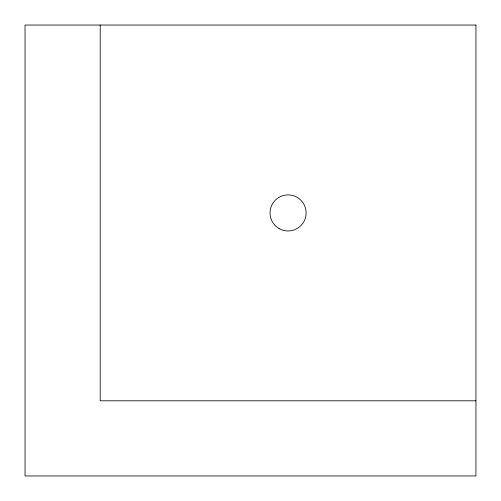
<?xml version="1.0" encoding="UTF-8"?>
<svg xmlns="http://www.w3.org/2000/svg" width="501" height="501" viewBox="0 0 501 501"><rect width="100%" height="100%" fill="white"/><g stroke="black" fill="none" stroke-linecap="round" stroke-linejoin="round"><path stroke-width="0.75" d="M475.95 400.8L100.2 400.8L100.2 25.05M475.95 25.05L25.05 25.05L25.05 475.95L475.95 475.95L475.95 25.05M279.057 228.544A18.036 18.036 0 0 0 306.111 212.925A18.036 18.036 0 0 0 279.057 197.306A18.036 18.036 0 0 0 279.057 228.544"/></g></svg>
